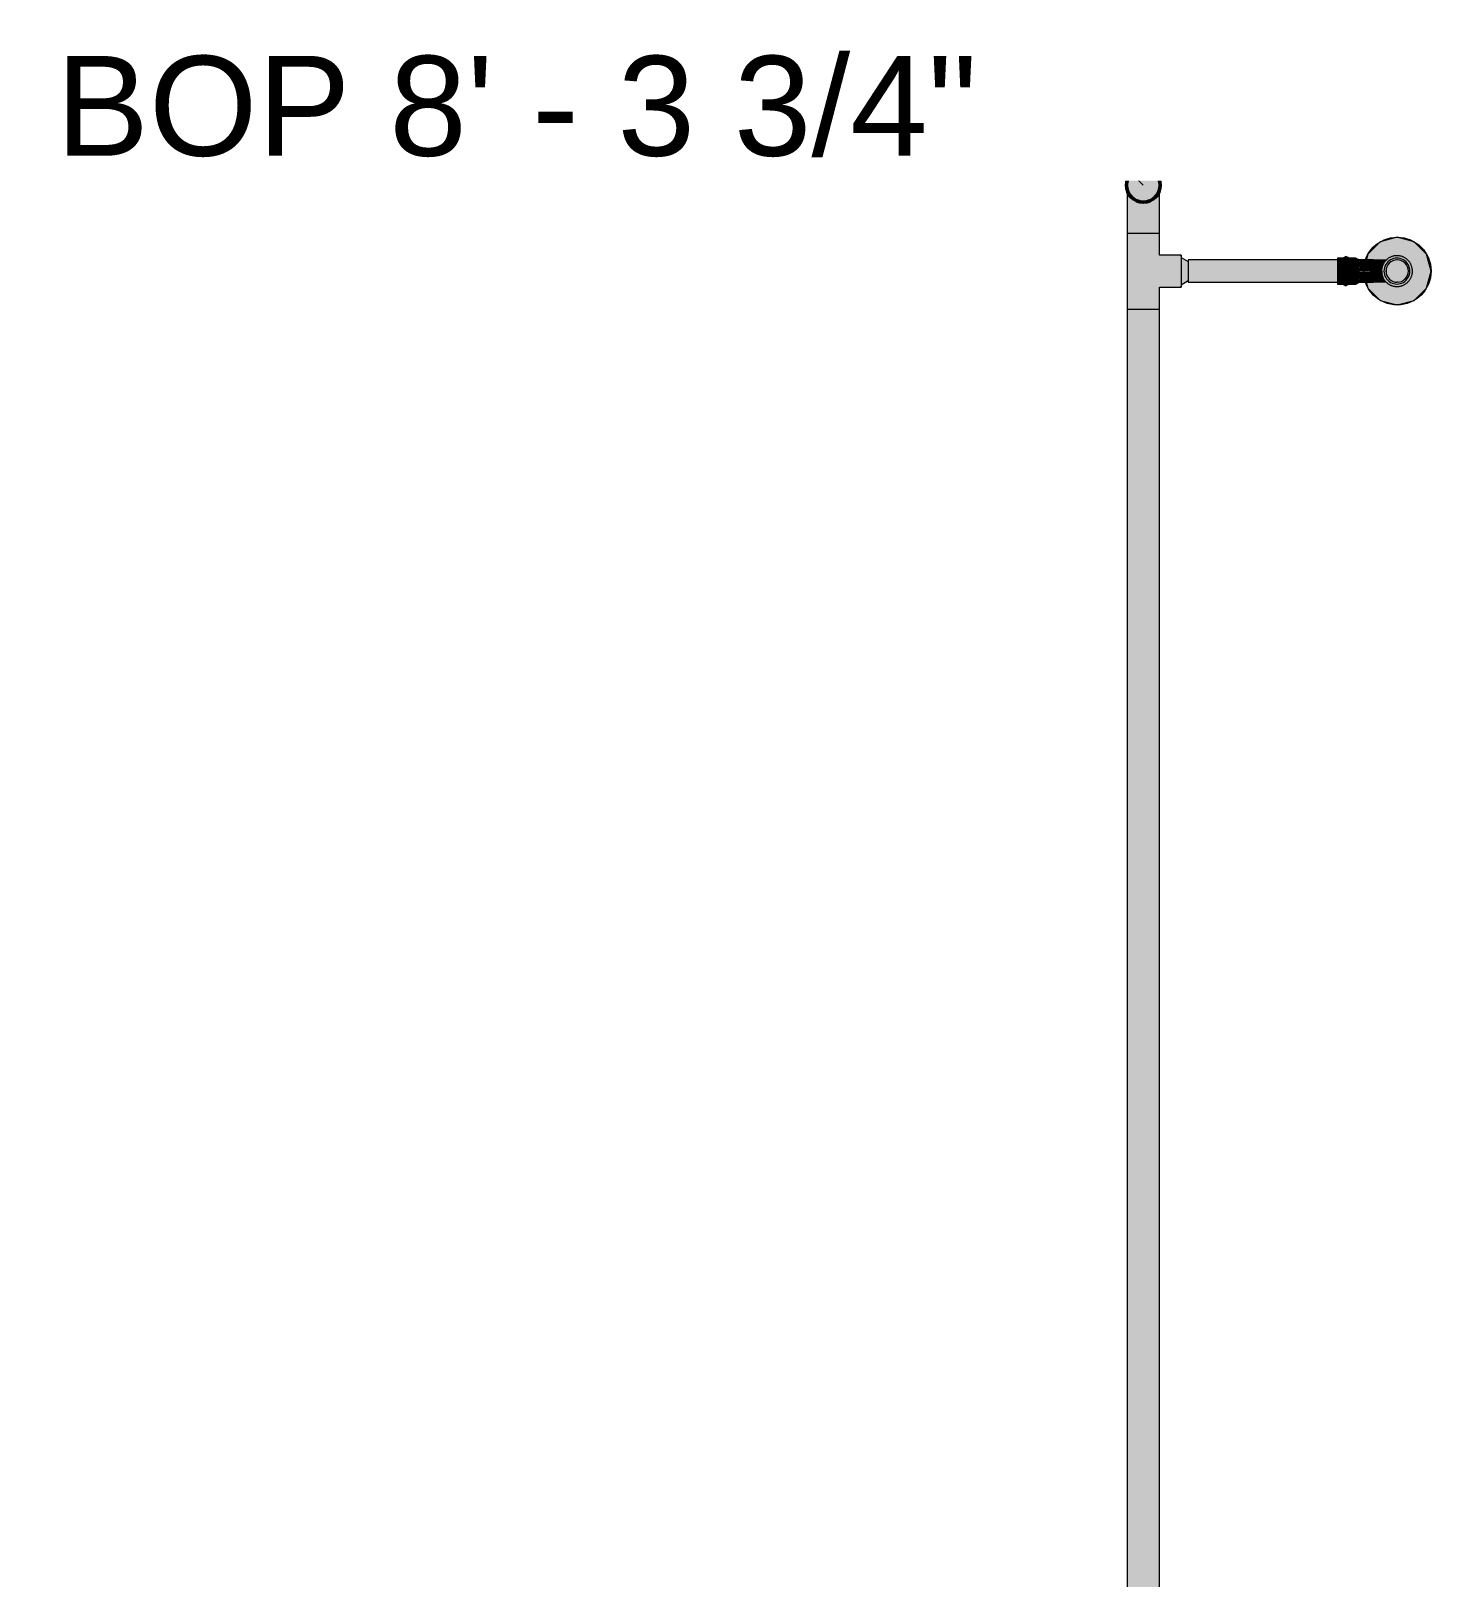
# Model space of a CAD drawing. Header units: inches. Extents: x -3385 to 41, y 7 to 1342.
# Drawn here: x -384.7 to -302, y 314.6 to 405.9 of the extents above; entities that cross this region are included whole.
import ezdxf

# ---------------------------------------------------------------- set-up
doc = ezdxf.new("R2010")
doc.units = ezdxf.units.IN
doc.header["$MEASUREMENT"] = 0
for name, color, linetype, lineweight in [('A-ANNO-NOTE', 131, 'Continuous', 9), ('G-ANNO-DIMS', 111, 'Continuous', 9), ('P-PIPE', 3, 'Continuous', 9)]:
    doc.layers.add(name, color=color, linetype=linetype, lineweight=lineweight)
doc.styles.add('Arial', font='arial.ttf', dxfattribs={"height": 5.901198})

# ---------------------------------------------------------------- blocks, each defined once
blk = doc.blocks.new('Victaulic-VicPress316-Elbow 90-45deg Style P568_P571 - Standard-1203198-LOWER PARKING')
at = {"layer": 'P-PIPE'}
for points in [[(-307.185, 391.743), (-307.184, 392.509), (-307.52, 392.509), (-307.523, 391.743), (-307.31, 391.743)], [(-307.185, 391.743), (-306.894, 391.743), (-306.892, 392.511), (-306.951, 392.608), (-307.036, 392.654), (-307.137, 392.592), (-307.181, 392.509), (-307.184, 391.878)], [(-306.894, 391.743), (-306.442, 391.743), (-306.44, 392.509), (-306.891, 392.496), (-306.893, 391.844)], [(-306.224, 391.743), (-306.226, 391.756), (-306.252, 391.918), (-306.242, 392.098), (-306.247, 392.173), (-306.225, 392.212), (-306.254, 392.335), (-306.245, 392.385), (-306.222, 392.401), (-306.3, 392.462), (-306.439, 392.509), (-306.442, 391.743), (-306.272, 391.743)], [(-305.581, 391.743), (-305.396, 391.743), (-305.393, 392.4), (-306.24, 392.389), (-306.257, 392.376), (-306.239, 392.256), (-306.227, 392.203), (-306.247, 392.173), (-306.246, 391.977), (-306.252, 391.901), (-306.224, 391.743)], [(-304.925, 391.743), (-304.78, 391.746), (-304.555, 392.285), (-304.013, 392.509), (-303.471, 392.285), (-303.247, 391.743), (-303.101, 391.743), (-303.116, 391.91), (-303.174, 392.092), (-303.343, 392.361), (-303.55, 392.523), (-303.68, 392.592), (-303.854, 392.637), (-304.034, 392.655), (-304.192, 392.602), (-304.346, 392.592), (-304.571, 392.458), (-304.683, 392.361), (-304.863, 392.071), (-304.909, 391.91), (-304.923, 391.765)], [(-304.781, 391.743), (-304.672, 391.743), (-304.657, 391.797), (-304.629, 391.944), (-304.563, 392.09), (-304.431, 392.239), (-304.301, 392.323), (-304.161, 392.379), (-304.003, 392.4), (-303.833, 392.379), (-303.668, 392.31), (-303.537, 392.21), (-303.423, 392.053), (-303.366, 391.916), (-303.34, 391.743), (-303.25, 391.746), (-303.473, 392.285), (-304.015, 392.509), (-304.557, 392.285), (-304.657, 392.041)], [(-307.52, 390.976), (-307.182, 390.99), (-307.185, 391.743), (-307.523, 391.743), (-307.52, 390.99)], [(-307.036, 390.831), (-306.937, 390.894), (-306.89, 390.976), (-306.894, 391.743), (-307.185, 391.743), (-307.181, 390.976), (-307.127, 390.878), (-307.037, 390.832)], [(-306.89, 390.976), (-306.439, 390.99), (-306.442, 391.743), (-306.894, 391.743), (-306.891, 391.016)], [(-306.439, 390.976), (-306.36, 390.99), (-306.224, 391.086), (-306.254, 391.125), (-306.243, 391.219), (-306.227, 391.283), (-306.246, 391.32), (-306.247, 391.518), (-306.244, 391.627), (-306.224, 391.743), (-306.442, 391.743), (-306.439, 390.99)], [(-303.991, 390.831), (-303.834, 390.883), (-303.658, 390.905), (-303.473, 391.012), (-303.343, 391.124), (-303.162, 391.414), (-303.174, 391.743), (-303.248, 391.739), (-303.473, 391.2), (-304.015, 390.976), (-304.557, 391.201), (-304.781, 391.743), (-304.852, 391.743), (-304.863, 391.414), (-304.683, 391.124), (-304.48, 390.965), (-304.346, 390.894), (-304.171, 390.849)], [(-304.015, 390.976), (-303.473, 391.201), (-303.248, 391.743), (-303.343, 391.743), (-303.364, 391.576), (-303.429, 391.417), (-303.544, 391.272), (-303.668, 391.175), (-303.839, 391.107), (-304.023, 391.089), (-304.167, 391.107), (-304.338, 391.175), (-304.489, 391.3), (-304.577, 391.417), (-304.644, 391.587), (-304.672, 391.743), (-304.78, 391.74), (-304.557, 391.201), (-304.167, 391.039)], [(-303.261, 391.775), (-303.262, 391.779), (-303.283, 391.828)]]:
    blk.add_hatch(color=256, dxfattribs=at).paths.add_polyline_path(points, flags=0)
h = blk.add_hatch(color=256, dxfattribs=at)
h.paths.add_polyline_path([(-305.396, 391.743), (-304.925, 391.743), (-304.891, 391.975), (-304.837, 392.117), (-304.683, 392.361), (-304.638, 392.4), (-305.393, 392.39), (-305.396, 391.857)], flags=0)
h.paths.add_polyline_path([(-304.667, 391.743), (-304.667, 391.743), (-304.672, 391.743)], flags=0)
h = blk.add_hatch(color=256, dxfattribs=at)
h.paths.add_polyline_path([(-305.396, 391.518), (-305.396, 391.518), (-305.396, 391.518)], flags=0)
h.paths.add_polyline_path([(-306.219, 391.085), (-305.393, 391.097), (-305.396, 391.743), (-306.226, 391.73), (-306.252, 391.568), (-306.242, 391.387), (-306.247, 391.313), (-306.225, 391.273), (-306.255, 391.169), (-306.253, 391.107), (-306.221, 391.085)], flags=0)
h = blk.add_hatch(color=256, dxfattribs=at)
h.paths.add_polyline_path([(-305.393, 391.085), (-304.647, 391.093), (-304.683, 391.124), (-304.863, 391.414), (-304.863, 391.743), (-305.396, 391.743), (-305.393, 391.095)], flags=0)
h.paths.add_polyline_path([(-305.393, 391.095), (-305.393, 391.095), (-305.393, 391.095)], flags=0)
for p, q in [((-307.181, 392.509), (-307.52, 392.509)), ((-306.439, 392.509), (-306.89, 392.509)), ((-306.439, 392.509), (-306.221, 392.4)), ((-305.393, 392.4), (-306.288, 392.4)), ((-304.011, 392.509), (-304.013, 392.509)), ((-304.008, 392.509), (-304.01, 392.509)), ((-304.004, 392.4), (-304.008, 392.4)), ((-307.52, 390.976), (-307.181, 390.976)), ((-306.89, 390.976), (-306.439, 390.976)), ((-306.439, 390.976), (-306.221, 391.085)), ((-306.285, 391.085), (-305.393, 391.085)), ((-304.016, 390.976), (-304.015, 390.976)), ((-304.014, 390.976), (-304.012, 390.976)), ((-304.011, 391.085), (-304.007, 391.085)), ((-303.972, 391.086), (-303.999, 391.085))]:
    blk.add_line(p, q, dxfattribs=at)
at = {"layer": 'P-PIPE', "flags": 128}
for points in [[(-306.889, 392.469), (-306.89, 392.479), (-306.89, 392.488), (-306.89, 392.495), (-306.89, 392.502), (-306.89, 392.507), (-306.89, 392.513), (-306.891, 392.52), (-306.9, 392.562), (-307.18, 392.529), (-307.181, 392.516), (-307.182, 392.51), (-307.182, 392.505), (-307.182, 392.499), (-307.182, 392.492), (-307.182, 392.484), (-307.182, 392.475), (-307.183, 392.465), (-307.183, 392.453), (-307.183, 392.441), (-307.183, 392.428), (-307.183, 392.413), (-307.183, 392.398), (-307.183, 392.381), (-307.183, 392.363), (-307.183, 392.345), (-307.184, 392.325), (-307.184, 392.305), (-307.184, 392.283), (-307.184, 392.261), (-307.184, 392.238), (-307.184, 392.214), (-307.184, 392.19), (-307.184, 392.164), (-307.184, 392.138), (-307.184, 392.112), (-307.184, 392.084), (-307.184, 392.057), (-307.184, 392.028), (-307.184, 392), (-307.184, 391.971), (-307.185, 391.941), (-307.185, 391.911), (-307.185, 391.881), (-307.185, 391.851), (-307.185, 391.821), (-307.185, 391.79), (-307.185, 391.759), (-307.185, 391.743)], [(-305.393, 392.4), (-305.337, 392.4), (-305.282, 392.4), (-305.226, 392.4), (-305.171, 392.4), (-305.116, 392.4), (-305.062, 392.4), (-305.008, 392.4), (-304.955, 392.4), (-304.903, 392.4), (-304.851, 392.4), (-304.8, 392.4), (-304.75, 392.4), (-304.702, 392.4), (-304.654, 392.4), (-304.638, 392.4)], [(-303.101, 391.743), (-303.101, 391.779), (-303.104, 391.816), (-303.107, 391.852), (-303.112, 391.888), (-303.119, 391.924), (-303.127, 391.96), (-303.136, 391.995), (-303.147, 392.03), (-303.159, 392.064), (-303.173, 392.098), (-303.187, 392.131), (-303.204, 392.164), (-303.221, 392.196), (-303.24, 392.227), (-303.26, 392.258), (-303.281, 392.287), (-303.303, 392.316), (-303.327, 392.344), (-303.352, 392.371), (-303.377, 392.397), (-303.404, 392.422), (-303.432, 392.446), (-303.46, 392.468), (-303.49, 392.49), (-303.52, 392.51), (-303.551, 392.529), (-303.583, 392.547), (-303.615, 392.564), (-303.648, 392.579), (-303.682, 392.593), (-303.716, 392.605), (-303.751, 392.616), (-303.786, 392.626), (-303.822, 392.635), (-303.858, 392.641), (-303.894, 392.647), (-303.93, 392.651), (-303.966, 392.654), (-304.003, 392.655), (-304.039, 392.654), (-304.076, 392.653), (-304.112, 392.649), (-304.148, 392.645), (-304.184, 392.638), (-304.22, 392.631), (-304.255, 392.622), (-304.29, 392.612), (-304.325, 392.6), (-304.359, 392.587), (-304.392, 392.572), (-304.425, 392.556), (-304.457, 392.539), (-304.489, 392.521), (-304.519, 392.501), (-304.549, 392.48), (-304.578, 392.458), (-304.607, 392.435), (-304.634, 392.411), (-304.66, 392.385), (-304.685, 392.359), (-304.709, 392.331), (-304.732, 392.303), (-304.754, 392.274), (-304.775, 392.244), (-304.794, 392.213), (-304.812, 392.181), (-304.829, 392.149), (-304.845, 392.116), (-304.859, 392.082), (-304.872, 392.048), (-304.883, 392.014), (-304.894, 391.979), (-304.902, 391.943), (-304.91, 391.907), (-304.915, 391.871), (-304.92, 391.835), (-304.923, 391.799), (-304.924, 391.762), (-304.925, 391.743)], [(-304.007, 392.4), (-304.006, 392.4), (-304.006, 392.4)], [(-307.185, 391.743), (-307.185, 391.712), (-307.185, 391.681), (-307.185, 391.651), (-307.185, 391.621), (-307.185, 391.59), (-307.185, 391.56), (-307.185, 391.531), (-307.184, 391.501), (-307.184, 391.472), (-307.184, 391.444), (-307.184, 391.416), (-307.184, 391.388), (-307.184, 391.362), (-307.184, 391.335), (-307.184, 391.31), (-307.184, 391.285), (-307.184, 391.26), (-307.184, 391.237), (-307.184, 391.214), (-307.184, 391.192), (-307.184, 391.171), (-307.183, 391.151), (-307.183, 391.132), (-307.183, 391.114), (-307.183, 391.097), (-307.183, 391.081), (-307.183, 391.066), (-307.183, 391.052), (-307.183, 391.039), (-307.183, 391.027), (-307.182, 391.016), (-307.182, 391.006), (-307.182, 390.998), (-307.182, 390.99), (-307.182, 390.984), (-307.182, 390.978), (-307.182, 390.973), (-307.181, 390.965), (-307.172, 390.924), (-306.892, 390.956), (-306.89, 390.969), (-306.89, 390.975), (-306.89, 390.981), (-306.89, 390.987), (-306.89, 390.994), (-306.89, 391.002), (-306.889, 391.011)], [(-304.646, 391.085), (-304.694, 391.085), (-304.742, 391.085), (-304.792, 391.085), (-304.842, 391.085), (-304.894, 391.085), (-304.946, 391.085), (-304.999, 391.085), (-305.053, 391.085), (-305.107, 391.085), (-305.162, 391.085), (-305.217, 391.085), (-305.272, 391.085), (-305.328, 391.085), (-305.384, 391.085), (-305.393, 391.085)], [(-304.925, 391.743), (-304.924, 391.706), (-304.922, 391.67), (-304.918, 391.634), (-304.913, 391.597), (-304.906, 391.562), (-304.898, 391.526), (-304.889, 391.491), (-304.878, 391.456), (-304.866, 391.421), (-304.853, 391.388), (-304.838, 391.354), (-304.822, 391.322), (-304.804, 391.29), (-304.785, 391.258), (-304.765, 391.228), (-304.744, 391.198), (-304.722, 391.169), (-304.698, 391.141), (-304.674, 391.114), (-304.648, 391.089), (-304.621, 391.064), (-304.594, 391.04), (-304.565, 391.017), (-304.536, 390.996), (-304.505, 390.975), (-304.474, 390.956), (-304.442, 390.938), (-304.41, 390.922), (-304.377, 390.907), (-304.343, 390.893), (-304.309, 390.88), (-304.274, 390.869), (-304.239, 390.859), (-304.203, 390.851), (-304.168, 390.844), (-304.132, 390.839), (-304.095, 390.835), (-304.059, 390.832), (-304.022, 390.831), (-303.986, 390.831), (-303.95, 390.833), (-303.913, 390.836), (-303.877, 390.841), (-303.841, 390.847), (-303.805, 390.855), (-303.77, 390.864), (-303.735, 390.874), (-303.701, 390.886), (-303.667, 390.899), (-303.633, 390.913), (-303.6, 390.929), (-303.568, 390.946), (-303.537, 390.965), (-303.506, 390.985), (-303.476, 391.005), (-303.447, 391.027), (-303.419, 391.051), (-303.391, 391.075), (-303.365, 391.1), (-303.34, 391.127), (-303.316, 391.154), (-303.293, 391.182), (-303.271, 391.212), (-303.251, 391.242), (-303.231, 391.273), (-303.213, 391.304), (-303.196, 391.337), (-303.18, 391.37), (-303.166, 391.403), (-303.153, 391.437), (-303.142, 391.472), (-303.132, 391.507), (-303.123, 391.542), (-303.116, 391.578), (-303.11, 391.614), (-303.105, 391.65), (-303.102, 391.687), (-303.101, 391.723), (-303.101, 391.743)], [(-304.006, 391.085), (-304.007, 391.085), (-304.01, 391.085), (-304.016, 391.085)]]:
    blk.add_lwpolyline(points, dxfattribs=at)
at = {"layer": 'P-PIPE'}
for centre, major_axis, ratio, start_param, end_param in [((-307.52, 391.743), (0, 0.766), 0.004167, 0, 1.570787), ((-307.181, 391.743), (0, 0.767), 0.004167, 0, 1.570787), ((-306.89, 391.743), (0, 0.766), 0.004167, 0, 1.570787), ((-304.015, 391.743), (0.002, 0.766), 0.999991, 4.714742, 7.856335), ((-304.015, 391.743), (0.002, 0.657), 0.999991, 0.758788, 0.820816), ((-304.015, 391.743), (0.002, 0.657), 0.999991, 0, 0.002353), ((-304.013, 391.743), (0.002, 0.766), 0.999991, 0, 0.002353), ((-307.52, 391.743), (0, 0.766), 0.004167, 1.570787, 3.141583), ((-307.181, 391.743), (0, 0.766), 0.004167, 1.570787, 3.141583), ((-306.89, 391.743), (0, 0.767), 0.004167, 1.570787, 3.141583), ((-304.015, 391.743), (0.002, 0.766), 0.999991, 1.573149, 4.714742), ((-304.015, 391.743), (0.002, 0.657), 0.999991, 1.527805, 1.573149), ((-304.015, 391.743), (0.002, 0.657), 0.999991, 1.573149, 1.614917), ((-304.015, 391.743), (0.002, 0.657), 0.999991, 2.321906, 2.358548), ((-304.015, 391.743), (0.002, 0.657), 0.999991, 3.141593, 3.143946)]:
    blk.add_ellipse(centre, major_axis=major_axis, ratio=ratio, start_param=start_param, end_param=end_param, dxfattribs=at)

msp = doc.modelspace()

# ---------------------------------------------------------------- hatches: boundary and pattern name
at = {"layer": 'A-ANNO-NOTE'}
h = msp.add_hatch(color=256, dxfattribs=at)
edge = h.paths.add_edge_path(flags=0)
edge.add_arc((-304, 391.743), 2, 0, 360)
msp.add_hatch(color=256, dxfattribs=at).paths.add_polyline_path([(-304, 389.743), (-303, 390.011), (-302.268, 390.743), (-302, 391.743), (-302.268, 392.743), (-303, 393.475), (-304, 393.743), (-305, 393.475), (-305.732, 392.743), (-306, 391.743), (-305.732, 390.743), (-305, 390.011), (-304.923, 389.99)], flags=0)
at = {"layer": 'P-PIPE'}
for points in [[(-319, 393.983), (-319, 399.739), (-319.95, 399.743), (-319.95, 393.987), (-319.475, 393.983), (-319.246, 393.983)], [(-319, 393.983), (-318.05, 393.987), (-318.05, 399.743), (-318.525, 399.739), (-319, 399.739), (-319, 393.983)], [(-318.049, 390.792), (-316.756, 390.792), (-316.759, 391.264), (-316.756, 392.694), (-318.049, 392.694), (-319.004, 391.739), (-318.083, 390.823)], [(-316.756, 390.792), (-316.758, 392.586), (-316.76, 391.493), (-316.757, 390.823)], [(-316.756, 390.93), (-316.351, 391.18), (-316.361, 392.312), (-316.756, 392.555), (-316.757, 391.019)], [(-316.352, 391.743), (-307.523, 391.743), (-307.522, 392.4), (-316.35, 392.39), (-316.352, 391.913)], [(-304.667, 391.739), (-304.657, 391.74), (-304.636, 391.91), (-304.571, 392.069), (-304.467, 392.205), (-304.5, 392.172), (-304.594, 392.03), (-304.648, 391.869), (-304.667, 391.743)], [(-303.997, 391.085), (-303.827, 391.109), (-303.668, 391.175), (-303.533, 391.28), (-303.429, 391.417), (-303.364, 391.576), (-303.343, 391.746), (-303.366, 391.916), (-303.432, 392.074), (-303.537, 392.21), (-303.674, 392.314), (-303.833, 392.379), (-304.003, 392.4), (-304.173, 392.377), (-304.332, 392.311), (-304.467, 392.205), (-304.571, 392.069), (-304.636, 391.91), (-304.657, 391.74), (-304.634, 391.569), (-304.568, 391.411), (-304.463, 391.276), (-304.326, 391.172), (-304.167, 391.107)], [(-316.35, 391.085), (-307.521, 391.088), (-307.523, 391.743), (-316.352, 391.743), (-316.35, 391.092)], [(-304.333, 391.172), (-304.326, 391.172), (-304.463, 391.276), (-304.568, 391.411), (-304.634, 391.569), (-304.625, 391.531), (-304.55, 391.378), (-304.437, 391.25)], [(-319, 249.983), (-319, 389.495), (-319.95, 389.498), (-319.95, 249.987), (-319.475, 249.983), (-319.246, 249.983)], [(-319, 249.983), (-318.05, 249.987), (-318.05, 389.499), (-318.528, 389.495), (-319, 389.495), (-319, 249.983)]]:
    msp.add_hatch(color=256, dxfattribs=at).paths.add_polyline_path(points, flags=0)
h = msp.add_hatch(color=256, dxfattribs=at)
h.paths.add_polyline_path([(-318.085, 389.498), (-318.049, 389.499), (-318.049, 390.792), (-318.085, 390.823)], flags=0)
h.paths.add_polyline_path([(-319.004, 389.495), (-318.085, 389.498), (-318.085, 390.825), (-319.004, 391.739), (-318.049, 392.694), (-318.049, 393.987), (-318.528, 393.983), (-319.951, 393.985), (-319.951, 389.499), (-319.479, 389.495), (-319.25, 389.495)], flags=0)

# ---------------------------------------------------------------- linework, layer by layer
at = {"layer": 'A-ANNO-NOTE'}
for p, q in [((-304, 393.743), (-305, 393.475)), ((-303, 393.475), (-304, 393.743)), ((-305, 393.475), (-305.732, 392.743)), ((-302.268, 392.743), (-303, 393.475)), ((-305.732, 392.743), (-306, 391.743)), ((-302, 391.743), (-302.268, 392.743)), ((-306, 391.743), (-305.732, 390.743)), ((-302.268, 390.743), (-302, 391.743)), ((-305.732, 390.743), (-305, 390.011)), ((-303, 390.011), (-302.268, 390.743)), ((-305, 390.011), (-304.923, 389.99)), ((-304.923, 389.99), (-304, 389.743)), ((-304, 389.743), (-303, 390.011))]:
    msp.add_line(p, q, dxfattribs=at)
msp.add_circle((-304, 391.743), 2, dxfattribs=at)
at = {"layer": 'G-ANNO-DIMS'}
for p, q in [((-323.838, 401.654), (-327.688, 401.654)), ((-319, 396.816), (-323.838, 401.654))]:
    msp.add_line(p, q, dxfattribs=at)
at = {"layer": 'G-ANNO-DIMS', "lineweight": 50}
msp.add_circle((-319, 396.816), 1, dxfattribs=at)
at = {"layer": 'P-PIPE'}
for p, q in [((-319.95, 399.743), (-319.95, 393.987)), ((-318.05, 393.987), (-318.05, 399.743)), ((-319.951, 393.987), (-319.951, 389.499)), ((-318.049, 392.693), (-318.049, 393.987)), ((-316.756, 392.694), (-318.049, 392.694)), ((-316.756, 392.555), (-316.35, 392.305)), ((-307.521, 392.4), (-316.35, 392.4)), ((-304.003, 392.4), (-304.013, 392.4)), ((-316.756, 390.93), (-316.35, 391.18)), ((-316.35, 391.085), (-307.521, 391.085)), ((-304.006, 391.085), (-303.997, 391.085)), ((-318.049, 389.499), (-318.049, 390.792)), ((-318.049, 390.792), (-316.756, 390.792)), ((-319.95, 389.499), (-319.95, 249.987)), ((-318.05, 249.987), (-318.05, 389.499))]:
    msp.add_line(p, q, dxfattribs=at)
for centre, major_axis, ratio, start_param, end_param in [((-319, 399.743), (0.95, 0), 0.004167, 1.570796, 3.141593), ((-319, 399.743), (0.95, 0), 0.004167, 3.141593, 4.712389), ((-319, 399.743), (0.95, 0), 0.004167, 0, 1.570796), ((-319, 399.743), (0.95, 0), 0.004167, 4.712389, 6.283185), ((-319, 393.987), (0.951, 0), 0.004167, 3.141593, 3.399225), ((-319, 393.987), (0.951, 0), 0.004167, 3.404176, 3.661025), ((-319, 393.987), (0.951, 0), 0.004167, 3.665651, 3.922824), ((-319, 393.987), (0.95, 0), 0.004167, 3.926991, 4.183707), ((-319, 393.987), (0.951, 0), 0.004167, 3.927295, 4.184624), ((-319, 393.987), (0.95, 0), 0.004167, 4.18879, 4.445987), ((-319, 393.987), (0.951, 0), 0.004167, 4.188993, 4.446423), ((-319, 393.987), (0.95, 0), 0.004167, 4.45059, 4.708171), ((-319, 393.987), (0.951, 0), 0.004167, 4.450711, 4.708222), ((-319, 393.987), (0.95, 0), 0.004167, 4.712389, 4.970329), ((-319, 393.987), (-0.951, 0), 0.004167, 1.570842, 1.828429), ((-319, 393.987), (0.95, 0), 0.004167, 4.974188, 5.232513), ((-319, 393.987), (0.951, 0), 0.004167, 4.974153, 5.231821), ((-319, 393.987), (0.95, 0), 0.004167, 5.235988, 5.494793), ((-319, 393.987), (0.951, 0), 0.004167, 5.235852, 5.493621), ((-319, 393.987), (0.951, 0), 0.004167, 5.497498, 5.75542), ((-319, 393.987), (0.951, 0), 0.004167, 5.758984, 6.279019), ((-316.756, 391.743), (0, 0.951), 0.004167, 0.004167, 3.141593), ((-316.756, 391.743), (0, 0.951), 0.004167, 5.763753, 6.283185), ((-316.35, 391.743), (0, 0.658), 0.004167, 0, 1.570796), ((-304, 391.743), (-0.003, 0.657), 0.999998, 0, 1.570796), ((-304, 391.743), (-0.003, 0.657), 0.999998, 4.712389, 6.283185), ((-316.35, 391.743), (0, 0.657), 0.004167, 1.570796, 3.141593), ((-304.01, 391.743), (-0.003, 0.657), 0.999998, 1.537026, 1.570796), ((-304, 391.743), (-0.003, 0.657), 0.999998, 1.570796, 3.141593), ((-304.01, 391.743), (-0.003, 0.657), 0.999998, 2.322469, 2.356194), ((-304, 391.743), (-0.003, 0.657), 0.999998, 3.141593, 4.712389), ((-316.756, 391.743), (0, 0.951), 0.004167, 3.145759, 3.669358), ((-319, 389.499), (0.951, 0), 0.004167, 3.141593, 3.399225), ((-319, 389.499), (0.951, 0), 0.004167, 3.404176, 3.661025), ((-319, 389.499), (0.951, 0), 0.004167, 3.665651, 3.922824), ((-319, 389.499), (0.951, 0), 0.004167, 3.927295, 4.184624), ((-319, 389.499), (0.95, 0), 0.004167, 3.926991, 4.183707), ((-319, 389.499), (0.951, 0), 0.004167, 4.188993, 4.446423), ((-319, 389.499), (0.95, 0), 0.004167, 4.18879, 4.445987), ((-319, 389.499), (0.951, 0), 0.004167, 4.450711, 4.708222), ((-319, 389.499), (0.95, 0), 0.004167, 4.45059, 4.708171), ((-319, 389.499), (0.951, 0), 0.004167, 4.712435, 4.970022), ((-319, 389.499), (0.95, 0), 0.004167, 4.712389, 4.970329), ((-319, 389.499), (0.951, 0), 0.004167, 4.974153, 5.231821), ((-319, 389.499), (0.95, 0), 0.004167, 4.974188, 5.232513), ((-319, 389.499), (0.951, 0), 0.004167, 5.235852, 5.493621), ((-319, 389.499), (0.95, 0), 0.004167, 5.235988, 5.494793), ((-319, 389.499), (0.951, 0), 0.004167, 5.497498, 5.75542), ((-319, 389.499), (0.951, 0), 0.004167, 5.758984, 6.017219), ((-319, 389.499), (0.951, 0), 0.004167, 6.019356, 6.279019)]:
    msp.add_ellipse(centre, major_axis=major_axis, ratio=ratio, start_param=start_param, end_param=end_param, dxfattribs=at)

# ---------------------------------------------------------------- block references
msp.add_blockref('Victaulic-VicPress316-Elbow 90-45deg Style P568_P571 - Standard-1203198-LOWER PARKING', (0, 0), dxfattribs=at)

# ---------------------------------------------------------------- next in the draw order: texts
at = {"layer": 'G-ANNO-DIMS', "insert": (-383.248, 404.458), "char_height": 5.9012, "width": 64.872, "attachment_point": 1, "line_spacing_factor": 0.938532, "style": 'Arial', "bg_fill": 3, "box_fill_scale": 1.25, "bg_fill_color": 0, "bg_fill_transparency": 0}
msp.add_mtext('BOP 8\' - 3 3/4"', dxfattribs=at)

doc.saveas('drawing.dxf')
